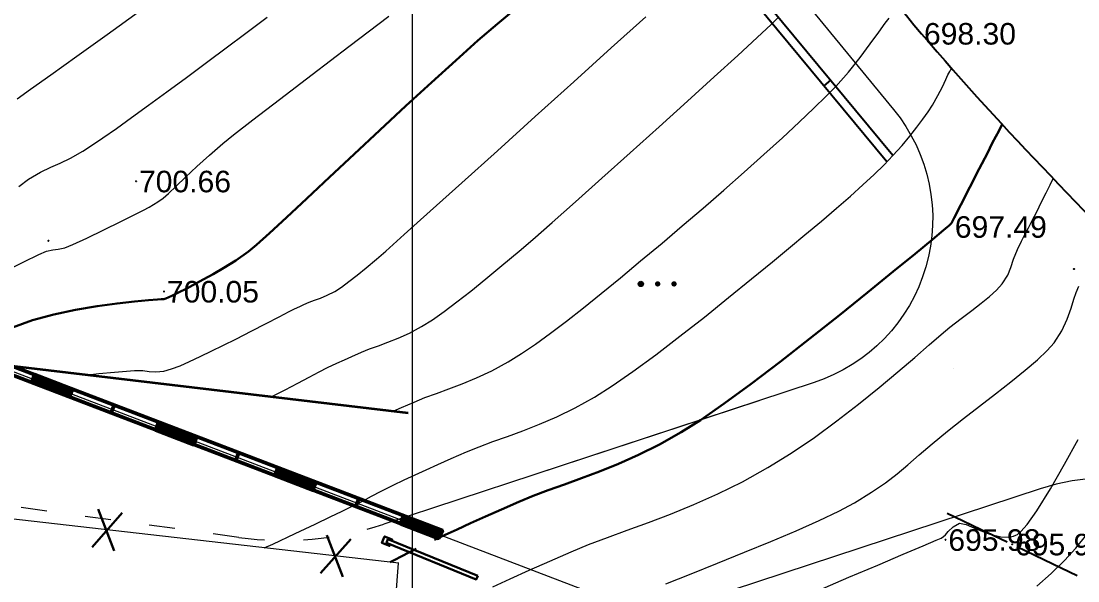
# Model space of a CAD drawing. Header units: feet. Extents: x 3381 to 683784, y 675186 to 4376258.
# Drawn here: x 682644.05 to 682693.1, y 4375760.65 to 4375786.64 of the extents above; entities that cross this region are included whole.
import ezdxf

# ---------------------------------------------------------------- set-up
doc = ezdxf.new("R2010")
doc.units = ezdxf.units.FT
doc.header["$MEASUREMENT"] = 0
doc.header["$PDMODE"] = 34
doc.header["$PDSIZE"] = 0.01
doc.linetypes.add('ACAD_ISO03W100', pattern=[30, 12, -18])
doc.linetypes.add('DUZ', pattern=[0])
doc.layers.get('0').update_dxf_attribs({"linetype": 'CONTINUOUS'})
for name, color, linetype in [('0_Point_Height', 2, 'CONTINUOUS'), ('0_Point_Point', 7, 'CONTINUOUS'), ('col bitkisi', 7, 'CONTINUOUS'), ('Lep-Stolb', 7, 'CONTINUOUS')]:
    doc.layers.add(name, color=color, linetype=linetype)
for name, color, linetype, lineweight in [('ANA HORIZONTAL', 24, 'CONTINUOUS', 30), ('das hasar', 5, 'CONTINUOUS', 0), ('das tikili', 5, 'CONTINUOUS', 0), ('HORIZANTAL', 24, 'CONTINUOUS', 13), ('km setka', 170, 'CONTINUOUS', 15)]:
    doc.layers.add(name, color=color, linetype=linetype, lineweight=lineweight)
doc.styles.get("Standard").update_dxf_attribs({"font": 'arial.ttf', "height": 2})
doc.linetypes.add('FENCELINE2', pattern='A,6.35,-2.54,[132,ltypeshp.shx,S=2.54,R=0,X=-2.54,Y=0],-2.54,25.4', length=36.83)
pattern_1 = [(90, (1766.15535, 840.54114), (-0.707106781, 0.707106781), [0.1875, -1.226713563]), (45, (1766.1554, 840.5411), (-0.70710678119, 0.70710678119), [0.1875, -0.8125]), (135, (1766.1554, 840.5411), (-0.70710678119, -0.70710678119), [0.1875, -0.8125])]

msp = doc.modelspace()

# ---------------------------------------------------------------- hatches: boundary and pattern name
at = {"lineweight": 25}
h = msp.add_hatch(dxfattribs=at)
h.set_pattern_fill('GRASS', color=3)
h.set_pattern_definition(pattern_1)
edge = h.paths.add_edge_path(flags=16)
edge.add_arc((682579.126, 4375717.036), 3.56, 0, 360)
edge = h.paths.add_edge_path()
edge.add_line((682581.918, 4375719.244), (682586.455, 4375718.637))
edge.add_line((682586.455, 4375718.637), (682586.842, 4375721.526))
edge.add_line((682586.842, 4375721.526), (682579.516, 4375722.515))
edge.add_line((682579.516, 4375722.515), (682581.657, 4375738.371))
edge.add_line((682581.657, 4375738.371), (682590.03, 4375737.24))
edge.add_line((682590.03, 4375737.24), (682590.757, 4375742.624))
edge.add_line((682590.757, 4375742.624), (682586.105, 4375743.295))
edge.add_line((682586.105, 4375743.295), (682586.919, 4375748.936))
edge.add_line((682586.919, 4375748.936), (682595.041, 4375747.783))
edge.add_line((682595.041, 4375747.783), (682598.787, 4375774.898))
edge.add_line((682598.787, 4375774.898), (682598.88, 4375775.588))
edge.add_line((682598.88, 4375775.588), (682598.609, 4375775.095))
edge.add_line((682598.609, 4375775.095), (682561.072, 4375701.765))
edge.add_line((682561.072, 4375701.765), (682652.667, 4375673.889))
edge.add_line((682652.667, 4375673.889), (682684.525, 4375754.529))
edge.add_line((682684.525, 4375754.529), (682677.414, 4375757.25))
edge.add_line((682677.414, 4375757.25), (682675.66, 4375752.667))
edge.add_line((682675.66, 4375752.667), (682667.296, 4375755.6))
edge.add_arc((682826.725, 4375690.715), 172.127, 157.85455, 159.31778)
edge.add_line((682665.691, 4375751.508), (682679.056, 4375749.711))
edge.add_line((682679.056, 4375749.711), (682678.314, 4375744.463))
edge.add_line((682678.314, 4375744.463), (682664.985, 4375746.27))
edge.add_arc((682665.285, 4375743.129), 3.155, 95.4615, 167.5925)
edge.add_line((682662.203, 4375743.807), (682662.203, 4375742.852))
edge.add_line((682662.203, 4375742.852), (682663.87, 4375743.246))
edge.add_line((682663.87, 4375743.246), (682669.462, 4375742.267))
edge.add_line((682669.462, 4375742.267), (682667.512, 4375729.083))
edge.add_line((682667.512, 4375729.083), (682667.293, 4375729.083))
edge.add_line((682667.293, 4375729.083), (682662.203, 4375729.801))
edge.add_line((682662.203, 4375729.801), (682662.815, 4375735.168))
edge.add_line((682662.815, 4375735.168), (682667.918, 4375734.469))
edge.add_line((682667.918, 4375734.469), (682668.269, 4375737.031))
edge.add_line((682668.269, 4375737.031), (682663.089, 4375737.741))
edge.add_line((682663.089, 4375737.741), (682663.684, 4375742.829))
edge.add_line((682663.684, 4375742.829), (682662.104, 4375742.62))
edge.add_line((682662.104, 4375742.62), (682660.048, 4375726.654))
edge.add_line((682660.048, 4375726.654), (682668.784, 4375725.445))
edge.add_line((682668.784, 4375725.445), (682667.953, 4375718.089))
edge.add_line((682667.953, 4375718.089), (682659.17, 4375719.305))
edge.add_line((682659.17, 4375719.305), (682658.791, 4375716.654))
edge.add_line((682658.791, 4375716.654), (682652.663, 4375717.458))
edge.add_arc((682652.227, 4375707.467), 10, 87.4993, 110.7786)
edge.add_line((682648.679, 4375716.817), (682658.429, 4375715.391))
edge.add_line((682658.429, 4375715.391), (682657.802, 4375711.896))
edge.add_line((682657.802, 4375711.896), (682654.491, 4375712.422))
edge.add_line((682654.491, 4375712.422), (682654.885, 4375715.496))
edge.add_line((682654.885, 4375715.496), (682652.353, 4375715.831))
edge.add_line((682652.353, 4375715.831), (682651.948, 4375712.769))
edge.add_line((682651.948, 4375712.769), (682648.624, 4375713.209))
edge.add_line((682648.624, 4375713.209), (682648.977, 4375716.307))
edge.add_line((682648.977, 4375716.307), (682648.183, 4375716.613))
edge.add_arc((682652.396, 4375707.255), 10.263, 114.2395, 179.0096)
edge.add_line((682642.135, 4375707.432), (682641.785, 4375704.796))
edge.add_line((682641.785, 4375704.796), (682638.798, 4375705.123))
edge.add_line((682638.798, 4375705.123), (682637.918, 4375700.26))
edge.add_line((682637.918, 4375700.26), (682629.208, 4375701.474))
edge.add_line((682629.208, 4375701.474), (682629.896, 4375706.374))
edge.add_line((682629.896, 4375706.374), (682622.97, 4375707.293))
edge.add_line((682622.97, 4375707.293), (682622.557, 4375704.184))
edge.add_line((682622.557, 4375704.184), (682595.928, 4375707.777))
edge.add_line((682595.928, 4375707.777), (682585.207, 4375709.32))
edge.add_line((682585.207, 4375709.32), (682586.256, 4375717.15))
edge.add_line((682586.256, 4375717.15), (682582.635, 4375717.635))
edge.add_arc((682579.126, 4375717.036), 3.56, 9.688, 38.3434)
h = msp.add_hatch(dxfattribs=at)
h.set_pattern_fill('GRASS', color=3)
h.set_pattern_definition(pattern_1)
edge = h.paths.add_edge_path(flags=16)
edge.add_arc((682579.126, 4375717.036), 3.56, 0, 360)
edge = h.paths.add_edge_path()
edge.add_line((682581.918, 4375719.244), (682586.455, 4375718.637))
edge.add_line((682586.455, 4375718.637), (682586.842, 4375721.526))
edge.add_line((682586.842, 4375721.526), (682579.516, 4375722.515))
edge.add_line((682579.516, 4375722.515), (682581.657, 4375738.371))
edge.add_line((682581.657, 4375738.371), (682590.03, 4375737.24))
edge.add_line((682590.03, 4375737.24), (682590.757, 4375742.624))
edge.add_line((682590.757, 4375742.624), (682586.105, 4375743.295))
edge.add_line((682586.105, 4375743.295), (682586.919, 4375748.936))
edge.add_line((682586.919, 4375748.936), (682595.041, 4375747.783))
edge.add_line((682595.041, 4375747.783), (682598.787, 4375774.898))
edge.add_line((682598.787, 4375774.898), (682598.88, 4375775.588))
edge.add_line((682598.88, 4375775.588), (682598.609, 4375775.095))
edge.add_line((682598.609, 4375775.095), (682561.072, 4375701.765))
edge.add_line((682561.072, 4375701.765), (682652.667, 4375673.889))
edge.add_line((682652.667, 4375673.889), (682684.525, 4375754.529))
edge.add_line((682684.525, 4375754.529), (682677.414, 4375757.25))
edge.add_line((682677.414, 4375757.25), (682675.66, 4375752.667))
edge.add_line((682675.66, 4375752.667), (682667.296, 4375755.6))
edge.add_arc((682826.725, 4375690.715), 172.127, 157.85455, 159.31778)
edge.add_line((682665.691, 4375751.508), (682679.056, 4375749.711))
edge.add_line((682679.056, 4375749.711), (682678.314, 4375744.463))
edge.add_line((682678.314, 4375744.463), (682664.985, 4375746.27))
edge.add_arc((682665.285, 4375743.129), 3.155, 95.4615, 167.5925)
edge.add_line((682662.203, 4375743.807), (682662.203, 4375742.852))
edge.add_line((682662.203, 4375742.852), (682663.87, 4375743.246))
edge.add_line((682663.87, 4375743.246), (682669.462, 4375742.267))
edge.add_line((682669.462, 4375742.267), (682667.512, 4375729.083))
edge.add_line((682667.512, 4375729.083), (682667.293, 4375729.083))
edge.add_line((682667.293, 4375729.083), (682662.203, 4375729.801))
edge.add_line((682662.203, 4375729.801), (682662.815, 4375735.168))
edge.add_line((682662.815, 4375735.168), (682667.918, 4375734.469))
edge.add_line((682667.918, 4375734.469), (682668.269, 4375737.031))
edge.add_line((682668.269, 4375737.031), (682663.089, 4375737.741))
edge.add_line((682663.089, 4375737.741), (682663.684, 4375742.829))
edge.add_line((682663.684, 4375742.829), (682662.104, 4375742.62))
edge.add_line((682662.104, 4375742.62), (682660.048, 4375726.654))
edge.add_line((682660.048, 4375726.654), (682668.784, 4375725.445))
edge.add_line((682668.784, 4375725.445), (682667.953, 4375718.089))
edge.add_line((682667.953, 4375718.089), (682659.17, 4375719.305))
edge.add_line((682659.17, 4375719.305), (682658.791, 4375716.654))
edge.add_line((682658.791, 4375716.654), (682652.663, 4375717.458))
edge.add_arc((682652.227, 4375707.467), 10, 87.4993, 110.7786)
edge.add_line((682648.679, 4375716.817), (682658.429, 4375715.391))
edge.add_line((682658.429, 4375715.391), (682657.802, 4375711.896))
edge.add_line((682657.802, 4375711.896), (682654.491, 4375712.422))
edge.add_line((682654.491, 4375712.422), (682654.885, 4375715.496))
edge.add_line((682654.885, 4375715.496), (682652.353, 4375715.831))
edge.add_line((682652.353, 4375715.831), (682651.948, 4375712.769))
edge.add_line((682651.948, 4375712.769), (682648.624, 4375713.209))
edge.add_line((682648.624, 4375713.209), (682648.977, 4375716.307))
edge.add_line((682648.977, 4375716.307), (682648.183, 4375716.613))
edge.add_arc((682652.396, 4375707.255), 10.263, 114.2395, 179.0096)
edge.add_line((682642.135, 4375707.432), (682641.785, 4375704.796))
edge.add_line((682641.785, 4375704.796), (682638.798, 4375705.123))
edge.add_line((682638.798, 4375705.123), (682637.918, 4375700.26))
edge.add_line((682637.918, 4375700.26), (682629.208, 4375701.474))
edge.add_line((682629.208, 4375701.474), (682629.896, 4375706.374))
edge.add_line((682629.896, 4375706.374), (682622.97, 4375707.293))
edge.add_line((682622.97, 4375707.293), (682623.404, 4375710.567))
edge.add_arc((682620.431, 4375710.962), 3, 352.4412, 442.1402)
edge.add_line((682620.841, 4375713.934), (682608.946, 4375715.58))
edge.add_line((682608.946, 4375715.58), (682607.684, 4375706.157))
edge.add_line((682607.684, 4375706.157), (682600.38, 4375707.136))
edge.add_line((682600.38, 4375707.136), (682601.634, 4375716.585))
edge.add_line((682601.634, 4375716.585), (682598.619, 4375717.007))
edge.add_line((682598.619, 4375717.007), (682597.358, 4375707.502))
edge.add_line((682597.358, 4375707.502), (682595.928, 4375707.777))
edge.add_line((682595.928, 4375707.777), (682585.207, 4375709.32))
edge.add_line((682585.207, 4375709.32), (682586.256, 4375717.15))
edge.add_line((682586.256, 4375717.15), (682582.635, 4375717.635))
edge.add_arc((682579.126, 4375717.036), 3.56, 9.688, 38.3434)
at = {"lineweight": 50}
h = msp.add_hatch(dxfattribs=at)
h.set_pattern_fill('ANSI31', scale=0.3, angle=-13.2822)
h.set_pattern_definition([(31.717814137, (-989492.40992, 274186.81808), (-0.01971510584618, 0.03189928841642), [])])
h.paths.add_polyline_path([(682644.675, 4375770.229), (682646.441, 4375769.555), (682646.301, 4375769.192), (682644.543, 4375769.861)])
h = msp.add_hatch(dxfattribs=at)
h.set_pattern_fill('ANSI31', scale=0.3, angle=-12.6583)
h.set_pattern_definition([(32.3417294339, (-944724.71264, 256219.609753), (-0.02006129345044, 0.03168271618873), [])])
h.paths.add_polyline_path([(682650.434, 4375768.021), (682652.2, 4375767.348), (682652.062, 4375766.976), (682650.303, 4375767.643)])
h = msp.add_hatch(dxfattribs=at)
h.set_pattern_fill('ANSI31', scale=0.3, angle=-13.2822)
h.set_pattern_definition([(31.717814137, (-989481.11938, 274182.494196), (-0.01971510584618, 0.03189928841642), [])])
h.paths.add_polyline_path([(682655.965, 4375765.905), (682657.731, 4375765.232), (682657.592, 4375764.869), (682655.833, 4375765.537)])
h = msp.add_hatch(dxfattribs=at)
h.set_pattern_fill('ANSI31', scale=0.3, angle=-12.6583)
h.set_pattern_definition([(32.3417294339, (-944713.34803, 256215.2575), (-0.02006129345044, 0.03168271618873), [])])
h.paths.add_polyline_path([(682661.799, 4375763.669), (682663.564, 4375762.996), (682663.426, 4375762.623), (682661.668, 4375763.291)])
at = {"layer": 'col bitkisi', "ltscale": 1.5}
h = msp.add_hatch(color=256, dxfattribs=at)
edge = h.paths.add_edge_path()
edge.add_arc((682672.818, 4375774.442), 0.125, 0, 360)
h = msp.add_hatch(color=256, dxfattribs=at)
edge = h.paths.add_edge_path()
edge.add_arc((682673.6, 4375774.442), 0.125, 0, 360)
h = msp.add_hatch(color=256, dxfattribs=at)
edge = h.paths.add_edge_path()
edge.add_arc((682674.359, 4375774.442), 0.125, 0, 360)

# ---------------------------------------------------------------- linework, layer by layer
at = {"linetype": 'Continuous'}
msp.add_line((682681.623, 4375783.904, -686.994), (682681.319, 4375783.645, -686.994), dxfattribs=at)
at = {"color": 7, "lineweight": 50}
for p, q in [((682648.365, 4375768.817, -686.994), (682648.226, 4375768.454, -686.994)), ((682654.152, 4375766.619, -686.994), (682654.018, 4375766.254, -686.994)), ((682659.727, 4375764.466, -686.994), (682659.593, 4375764.101, -686.994)), ((682663.328, 4375763.07, -686.994), (682663.185, 4375762.696, -686.994))]:
    msp.add_line(p, q, dxfattribs=at)
at = {"color": 7, "lineweight": 18}
msp.add_line((682678.3, 4375769.018, -312.041), (682660.887, 4375763.284, -312.041), dxfattribs=at)
at = {"color": 7, "linetype": 'ACAD_ISO03W100', "lineweight": 18, "ltscale": 0.1}
msp.add_line((682654.162, 4375762.67, -312.041), (682641.606, 4375764.388, -312.041), dxfattribs=at)
at = {"color": 1, "lineweight": 30}
for p, q in [((682647.344, 4375762.216, -686.994), (682648.747, 4375763.804, -686.994)), ((682647.636, 4375763.985, 10.506), (682648.372, 4375762.052, -686.994)), ((682658.248, 4375762.775, 10.506), (682658.984, 4375760.842, -686.994)), ((682657.956, 4375761.005, -686.994), (682659.358, 4375762.594, -686.994))]:
    msp.add_line(p, q, dxfattribs=at)
at = {"color": 3, "lineweight": 30}
msp.add_line((682663.328, 4375763.07, -686.994), (682663.185, 4375762.696, -234.641), dxfattribs=at)
at = {"linetype": 'Continuous', "elevation": 10.491}
for points in [[(682684.241, 4375780.115), (682675.604, 4375790.548), (682666.719, 4375804.956), (682654.908, 4375824.985), (682644.888, 4375841.924), (682641.235, 4375847.878)], [(682684.521, 4375780.404), (682675.93, 4375790.781), (682667.062, 4375805.162), (682655.253, 4375825.188), (682645.231, 4375842.13), (682641.704, 4375847.878)]]:
    msp.add_lwpolyline(points, dxfattribs=at)
at = {"color": 7, "lineweight": 18}
for points, elevation in [([(682676.421, 4375792.44), (682684.55, 4375782.54, -0.527044), (682680.87, 4375769.864), (682667.95, 4375765.61)], -312.041), ([(682716.101, 4375744.793), (682702.222, 4375761.76, 0.310246), (682691.354, 4375764.927), (682671.08, 4375758.251, 0.287294), (682665.654, 4375751.718), (682665.626, 4375751.516)], 3.506)]:
    msp.add_lwpolyline(points, format="xyb", dxfattribs=dict(at, elevation=elevation))
at = {"color": 7, "lineweight": 30, "elevation": -686.994}
for points in [[(682672.67, 4375759.494), (682685.045, 4375754.758), (682652.903, 4375673.398), (682560.498, 4375701.522), (682603.689, 4375785.894), (682663.328, 4375763.07)], [(682672.527, 4375759.121), (682684.525, 4375754.529), (682652.667, 4375673.889), (682561.072, 4375701.765), (682603.881, 4375785.393), (682663.185, 4375762.696)]]:
    msp.add_lwpolyline(points, dxfattribs=at)
at = {"color": 1, "lineweight": 0, "elevation": -686.994}
msp.add_lwpolyline([(682560.785, 4375701.643), (682603.785, 4375785.643), (682684.785, 4375754.643), (682652.785, 4375673.643)], close=True, dxfattribs=at)
at = {"color": 7, "lineweight": 50, "elevation": -686.994}
for points in [[(682663.437, 4375762.629), (682663.612, 4375762.99), (682638.289, 4375772.672), (682599.394, 4375777.506), (682564.349, 4375709.042), (682661.897, 4375696.054), (682677.674, 4375735.97), (682677.315, 4375736.112), (682661.639, 4375696.507), (682564.984, 4375709.345), (682599.673, 4375777.072), (682638.188, 4375772.298), (682663.437, 4375762.629)], [(682644.675, 4375770.229), (682646.441, 4375769.555), (682646.302, 4375769.192), (682644.543, 4375769.862), (682644.675, 4375770.229)], [(682650.434, 4375768.021), (682652.2, 4375767.348), (682652.062, 4375766.976), (682650.304, 4375767.645), (682650.434, 4375768.021)], [(682655.965, 4375765.905), (682657.731, 4375765.232), (682657.593, 4375764.869), (682655.834, 4375765.539), (682655.965, 4375765.905)], [(682661.799, 4375763.669), (682663.564, 4375762.996), (682663.426, 4375762.623), (682661.669, 4375763.293), (682661.799, 4375763.669)]]:
    msp.add_lwpolyline(points, dxfattribs=at)
at = {"color": 7, "lineweight": 18, "elevation": -686.994}
msp.add_lwpolyline([(682687.354, 4375770.493), (682687.354, 4375770.493)], dxfattribs=at)
at = {"color": 7, "linetype": 'DUZ', "lineweight": 30, "elevation": 3347.167}
msp.add_lwpolyline([(682661.252, 4375762.504), (682661.28, 4375762.572), (682660.92, 4375762.717), (682660.799, 4375762.418), (682661.159, 4375762.273), (682661.185, 4375762.337)], dxfattribs=at)
msp.add_lwpolyline([(682665.25, 4375760.887), (682665.182, 4375760.719), (682661.013, 4375762.414), (682661.081, 4375762.582)], close=True, dxfattribs=at)
at = {"color": 7, "linetype": 'ACAD_ISO03W100', "lineweight": 18, "ltscale": 0.1}
msp.add_arc((682656.195, 4375777.531, -312.041), 15, 262.209, 288.2269, dxfattribs=at)
at = {"linetype": 'Continuous'}
msp.add_open_spline([(682648.382, 4375847.878, -686.994), (682650.614, 4375843.989, -686.994), (682656.965, 4375832.368, -686.994), (682666.51, 4375816.796, -686.994), (682675.638, 4375799.393, -686.994), (682689.053, 4375780.871, -686.994), (682705.652, 4375766.582, -686.994), (682717.187, 4375751.746, -686.994), (682725.117, 4375741.263, -686.994), (682735.087, 4375730.764, -686.994), (682742.274, 4375721.73, -686.994), (682745.539, 4375717.532, -686.994)], degree=3, knots=[69.601534, 69.601534, 69.601534, 69.601534, 83.054979, 109.290717, 124.392744, 141.962718, 177.533008, 189.558821, 198.276488, 216.955448, 232.906343, 232.906343, 232.906343, 232.906343], dxfattribs=at)
at = {"layer": '0_Point_Point'}
for p in [(682685.824, 4375786.07, 11.309), (682649.387, 4375779.21, 13.664), (682645.318, 4375776.445, 13.58), (682692.923, 4375775.135, 9.587), (682650.685, 4375774.092, 13.061), (682686.956, 4375762.561, 8.982), (682690.051, 4375762.351, 8.994)]:
    msp.add_point(p, dxfattribs=at)
at = {"layer": 'ANA HORIZONTAL', "color": 32, "lineweight": 30, "elevation": 13.006}
msp.add_lwpolyline([(682643.653, 4375772.413), (682644.587, 4375772.754), (682645.57, 4375773.024), (682646.584, 4375773.241), (682647.58, 4375773.411), (682648.509, 4375773.538), (682649.32, 4375773.629), (682649.963, 4375773.687), (682650.39, 4375773.718), (682650.549, 4375773.728), (682650.617, 4375773.726), (682650.684, 4375773.726), (682650.777, 4375773.762), (682650.905, 4375773.819), (682651.055, 4375773.89), (682651.357, 4375774.037), (682651.749, 4375774.235), (682652.167, 4375774.459), (682652.534, 4375774.659), (682652.971, 4375774.897), (682653.467, 4375775.185), (682654.015, 4375775.532), (682654.602, 4375775.948), (682654.978, 4375776.262), (682655.578, 4375776.801), (682656.367, 4375777.527), (682657.31, 4375778.406), (682658.372, 4375779.4), (682659.517, 4375780.473), (682660.71, 4375781.588), (682661.916, 4375782.709), (682663.099, 4375783.799), (682664.225, 4375784.823), (682665.259, 4375785.744), (682666.164, 4375786.524), (682667.189, 4375787.369)], dxfattribs=at)
at = {"layer": 'ANA HORIZONTAL', "color": 16, "lineweight": 30, "elevation": 10.506}
for points in [[(682663.245, 4375762.559), (682663.73, 4375762.785), (682664.289, 4375763.042), (682664.916, 4375763.326), (682665.605, 4375763.637), (682666.353, 4375763.97), (682667.153, 4375764.324), (682667.817, 4375764.598), (682668.523, 4375764.863), (682669.272, 4375765.131), (682670.065, 4375765.416), (682670.903, 4375765.731), (682671.784, 4375766.089), (682672.71, 4375766.503), (682673.681, 4375766.985), (682674.697, 4375767.55), (682675.594, 4375768.121), (682676.693, 4375768.89), (682677.94, 4375769.809), (682679.281, 4375770.831), (682680.664, 4375771.909), (682682.036, 4375772.997), (682683.344, 4375774.047), (682684.534, 4375775.012), (682685.554, 4375775.846), (682686.35, 4375776.501), (682686.869, 4375776.931), (682687.058, 4375777.088), (682687.125, 4375777.148), (682687.177, 4375777.196), (682687.231, 4375777.264), (682687.356, 4375777.506), (682687.67, 4375778.116), (682688.09, 4375778.93), (682688.53, 4375779.785), (682688.906, 4375780.52), (682689.134, 4375780.971), (682689.301, 4375781.292), (682689.436, 4375781.54), (682689.558, 4375781.794), (682689.583, 4375781.858)], [(682661.176, 4375761.515), (682661.376, 4375761.611), (682661.726, 4375761.792), (682662.044, 4375761.962), (682662.393, 4375762.145)]]:
    msp.add_lwpolyline(points, dxfattribs=at)
at = {"layer": 'col bitkisi', "lineweight": 13, "ltscale": 1.5}
msp.add_circle((682672.818, 4375774.442, -686.994), 0.125, dxfattribs=at)
at = {"layer": 'das hasar', "color": 8, "linetype": 'FENCELINE2', "lineweight": 35, "ltscale": 0.35, "elevation": 9.14}
msp.add_lwpolyline([(682604.874, 4375775.238), (682662.022, 4375768.448)], dxfattribs=at)
at = {"layer": 'das tikili', "color": 32, "lineweight": 9, "elevation": -686.994}
for points in [[(682661.588, 4375761.468), (682639.622, 4375763.974)], [(682661.548, 4375761.473), (682660.726, 4375750.505), (682638.535, 4375753.391)]]:
    msp.add_lwpolyline(points, dxfattribs=at)
at = {"layer": 'HORIZANTAL', "color": 32, "linetype": 'Continuous', "lineweight": 13}
for points, elevation in [([(682643.236, 4375774.984), (682644.173, 4375775.46), (682644.874, 4375775.81), (682645.224, 4375775.97), (682645.528, 4375776.031), (682645.779, 4375776.048), (682646.083, 4375776.11), (682646.451, 4375776.265), (682647.097, 4375776.567), (682647.886, 4375776.948), (682648.678, 4375777.338), (682649.338, 4375777.668), (682649.727, 4375777.869), (682649.992, 4375778.012), (682650.198, 4375778.127), (682650.396, 4375778.252), (682650.639, 4375778.427), (682650.887, 4375778.639), (682651.243, 4375778.973), (682651.69, 4375779.4), (682652.212, 4375779.894), (682652.793, 4375780.425), (682653.415, 4375780.967), (682653.913, 4375781.364), (682654.814, 4375782.061), (682656.052, 4375783.01), (682657.56, 4375784.16), (682659.27, 4375785.463), (682661.117, 4375786.869)], 13.506), ([(682643.866, 4375783.042), (682644.486, 4375783.485), (682645.427, 4375784.157), (682646.632, 4375785.019), (682648.043, 4375786.03), (682649.602, 4375787.148)], 14.506), ([(682643.943, 4375778.967), (682644.401, 4375779.299), (682644.96, 4375779.634), (682645.428, 4375779.864), (682645.867, 4375780.056), (682646.34, 4375780.278), (682646.911, 4375780.599), (682647.325, 4375780.866), (682647.849, 4375781.222), (682648.473, 4375781.659), (682649.183, 4375782.167), (682649.97, 4375782.737), (682650.82, 4375783.36), (682651.722, 4375784.026), (682652.665, 4375784.727), (682653.638, 4375785.452), (682654.419, 4375786.039), (682655.467, 4375786.831)], 14.006), ([(682647.169, 4375770.213), (682647.667, 4375770.277), (682648.385, 4375770.347), (682648.945, 4375770.39), (682649.312, 4375770.415), (682649.697, 4375770.415), (682650.002, 4375770.379), (682650.302, 4375770.357), (682650.676, 4375770.395), (682651.039, 4375770.493), (682651.433, 4375770.644), (682651.87, 4375770.841), (682652.359, 4375771.074), (682652.91, 4375771.335), (682653.414, 4375771.578), (682654.046, 4375771.894), (682654.737, 4375772.246), (682655.421, 4375772.598), (682656.029, 4375772.913), (682656.494, 4375773.154), (682656.749, 4375773.283), (682656.99, 4375773.396), (682657.182, 4375773.483), (682657.426, 4375773.59), (682657.67, 4375773.685), (682657.948, 4375773.785), (682658.261, 4375773.915), (682658.609, 4375774.096), (682658.918, 4375774.295), (682659.263, 4375774.546), (682659.646, 4375774.847), (682660.073, 4375775.196), (682660.548, 4375775.592), (682660.979, 4375775.97), (682661.836, 4375776.734), (682663.037, 4375777.812), (682664.505, 4375779.133), (682666.159, 4375780.624), (682667.919, 4375782.213), (682669.707, 4375783.828), (682671.443, 4375785.397), (682673.046, 4375786.848)], 12.506), ([(682655.656, 4375769.205), (682656.304, 4375769.529), (682656.9, 4375769.84), (682657.428, 4375770.119), (682657.886, 4375770.36), (682658.271, 4375770.553), (682658.714, 4375770.763), (682659.061, 4375770.922), (682659.409, 4375771.077), (682659.858, 4375771.274), (682660.23, 4375771.423), (682660.637, 4375771.57), (682661.08, 4375771.731), (682661.56, 4375771.922), (682662.077, 4375772.16), (682662.631, 4375772.459), (682663.141, 4375772.78), (682663.691, 4375773.163), (682664.285, 4375773.608), (682664.927, 4375774.112), (682665.62, 4375774.675), (682666.368, 4375775.293), (682667.175, 4375775.966), (682667.81, 4375776.509), (682668.699, 4375777.287), (682669.786, 4375778.25), (682671.015, 4375779.346), (682672.33, 4375780.526), (682673.674, 4375781.737), (682674.991, 4375782.929), (682676.225, 4375784.051), (682677.32, 4375785.052), (682678.22, 4375785.882), (682678.868, 4375786.489), (682679.208, 4375786.822)], 12.006), ([(682661.322, 4375768.532), (682661.708, 4375768.701), (682662.29, 4375768.957), (682662.787, 4375769.16), (682663.326, 4375769.357), (682663.907, 4375769.564), (682664.53, 4375769.799), (682665.195, 4375770.076), (682665.902, 4375770.412), (682666.653, 4375770.823), (682667.272, 4375771.206), (682667.928, 4375771.65), (682668.625, 4375772.153), (682669.365, 4375772.714), (682670.15, 4375773.332), (682670.984, 4375774.004), (682671.869, 4375774.731), (682672.808, 4375775.51), (682673.803, 4375776.34), (682674.743, 4375777.132), (682675.705, 4375777.957), (682676.671, 4375778.797), (682677.619, 4375779.634), (682678.532, 4375780.451), (682679.388, 4375781.231), (682680.17, 4375781.954), (682680.856, 4375782.604), (682681.427, 4375783.163), (682681.864, 4375783.613), (682682.452, 4375784.281), (682682.992, 4375784.955), (682683.467, 4375785.587), (682683.861, 4375786.132), (682684.158, 4375786.544), (682684.341, 4375786.777)], 11.506), ([(682655.341, 4375762.181), (682655.741, 4375762.362), (682656.779, 4375762.85), (682657.694, 4375763.289), (682658.427, 4375763.644), (682658.924, 4375763.881), (682659.484, 4375764.15), (682659.923, 4375764.376), (682660.321, 4375764.589), (682660.758, 4375764.819), (682661.315, 4375765.095), (682661.834, 4375765.341), (682662.337, 4375765.576), (682662.851, 4375765.81), (682663.401, 4375766.057), (682664.016, 4375766.329), (682664.721, 4375766.641), (682665.313, 4375766.883), (682665.947, 4375767.118), (682666.625, 4375767.36), (682667.346, 4375767.623), (682668.111, 4375767.923), (682668.921, 4375768.274), (682669.775, 4375768.69), (682670.675, 4375769.186), (682671.495, 4375769.705), (682672.454, 4375770.373), (682673.512, 4375771.153), (682674.631, 4375772.008), (682675.772, 4375772.904), (682676.894, 4375773.803), (682677.961, 4375774.67), (682678.932, 4375775.468), (682679.768, 4375776.162), (682680.43, 4375776.714), (682681.201, 4375777.361), (682681.905, 4375777.962), (682682.545, 4375778.521), (682683.125, 4375779.041), (682683.646, 4375779.526), (682684.11, 4375779.979), (682684.521, 4375780.404), (682684.942, 4375780.872), (682685.312, 4375781.31), (682685.634, 4375781.717), (682685.912, 4375782.094), (682686.151, 4375782.437), (682686.355, 4375782.747), (682686.612, 4375783.186), (682686.819, 4375783.594), (682686.973, 4375783.929), (682687.073, 4375784.146), (682687.154, 4375784.3), (682687.218, 4375784.423), (682687.233, 4375784.462)], 11.006), ([(682665.95, 4375760.375), (682666.751, 4375760.74), (682667.641, 4375761.142), (682668.595, 4375761.569), (682669.585, 4375762.008), (682670.394, 4375762.343), (682671.264, 4375762.672), (682672.19, 4375763.008), (682673.17, 4375763.365), (682674.198, 4375763.755), (682675.271, 4375764.191), (682676.385, 4375764.688), (682677.535, 4375765.257), (682678.719, 4375765.913), (682679.799, 4375766.584), (682680.872, 4375767.316), (682681.92, 4375768.085), (682682.927, 4375768.865), (682683.876, 4375769.632), (682684.75, 4375770.362), (682685.532, 4375771.032), (682686.206, 4375771.615), (682686.754, 4375772.088), (682687.16, 4375772.427), (682687.69, 4375772.84), (682688.179, 4375773.207), (682688.62, 4375773.541), (682689.007, 4375773.851), (682689.335, 4375774.15), (682689.597, 4375774.447), (682689.851, 4375774.853), (682689.992, 4375775.21), (682690.111, 4375775.586), (682690.297, 4375776.046), (682690.481, 4375776.421), (682690.645, 4375776.739), (682690.807, 4375777.043), (682690.985, 4375777.381), (682691.196, 4375777.796), (682691.423, 4375778.249), (682691.634, 4375778.667), (682691.821, 4375779.046), (682691.956, 4375779.339)], 10.006), ([(682673.984, 4375760.515), (682675.149, 4375760.984), (682676.377, 4375761.476), (682677.628, 4375761.98), (682678.859, 4375762.485), (682680.028, 4375762.978), (682681.092, 4375763.449), (682682.011, 4375763.885), (682682.741, 4375764.277), (682683.533, 4375764.765), (682684.173, 4375765.205), (682684.716, 4375765.623), (682685.219, 4375766.046), (682685.739, 4375766.5), (682686.334, 4375767.013), (682687.06, 4375767.61), (682687.789, 4375768.185), (682688.539, 4375768.766), (682689.283, 4375769.342), (682689.997, 4375769.901), (682690.652, 4375770.429), (682691.224, 4375770.915), (682691.685, 4375771.348), (682692.009, 4375771.713), (682692.353, 4375772.256), (682692.607, 4375772.803), (682692.79, 4375773.312), (682692.924, 4375773.739), (682693.027, 4375774.039), (682693.152, 4375774.339)], 9.506), ([(682681.02, 4375760.197), (682682.477, 4375760.817), (682683.824, 4375761.389), (682684.994, 4375761.885), (682685.919, 4375762.278), (682686.531, 4375762.539), (682686.763, 4375762.64), (682686.864, 4375762.713), (682686.961, 4375762.793), (682687.085, 4375762.938), (682687.311, 4375763.168), (682687.611, 4375763.332), (682687.924, 4375763.268), (682688.418, 4375763.058), (682689.017, 4375762.825), (682689.522, 4375762.702), (682689.89, 4375762.688), (682690.121, 4375762.729), (682690.23, 4375762.769), (682690.301, 4375762.807), (682690.463, 4375762.942), (682690.75, 4375763.272), (682691.201, 4375763.908), (682691.831, 4375764.926), (682692.486, 4375766.072), (682693.111, 4375767.218)], 9.006), ([(682691.205, 4375760.408), (682691.87, 4375760.999), (682692.485, 4375761.592), (682693.017, 4375762.167), (682693.519, 4375762.805)], 8.506)]:
    msp.add_lwpolyline(points, dxfattribs=dict(at, elevation=elevation))
at = {"layer": 'km setka', "elevation": -686.994, "flags": 128}
msp.add_lwpolyline([(682662.203, 4375823.757), (682662.203, 4375662.352)], dxfattribs=at)
at = {"layer": 'Lep-Stolb', "color": 1}
for p, q in [((682687.036, 4375763.801, 8.994), (682688.163, 4375763.259, 8.994)), ((682687.937, 4375763.368, 8.994), (682689.826, 4375762.46, 8.994)), ((682690.276, 4375762.243, 8.994), (682691.94, 4375761.443, 8.994)), ((682691.94, 4375761.443, 8.994), (682693.079, 4375760.896, 8.994))]:
    msp.add_line(p, q, dxfattribs=at)

# ---------------------------------------------------------------- texts
at = {"layer": '0_Point_Height', "color": 0}
for s, p in [('698.30', (682685.96, 4375785.556, 11.309)), ('700.66', (682649.523, 4375778.696, 13.664)), ('697.49', (682687.393, 4375776.585, 10.491)), ('700.05', (682650.821, 4375773.578, 13.061)), ('695.98', (682687.092, 4375762.047, 8.982)), ('695.99', (682690.187, 4375761.837, 8.994))]:
    msp.add_text(s, height=1, dxfattribs=at).set_placement(p)

doc.saveas('drawing.dxf')
